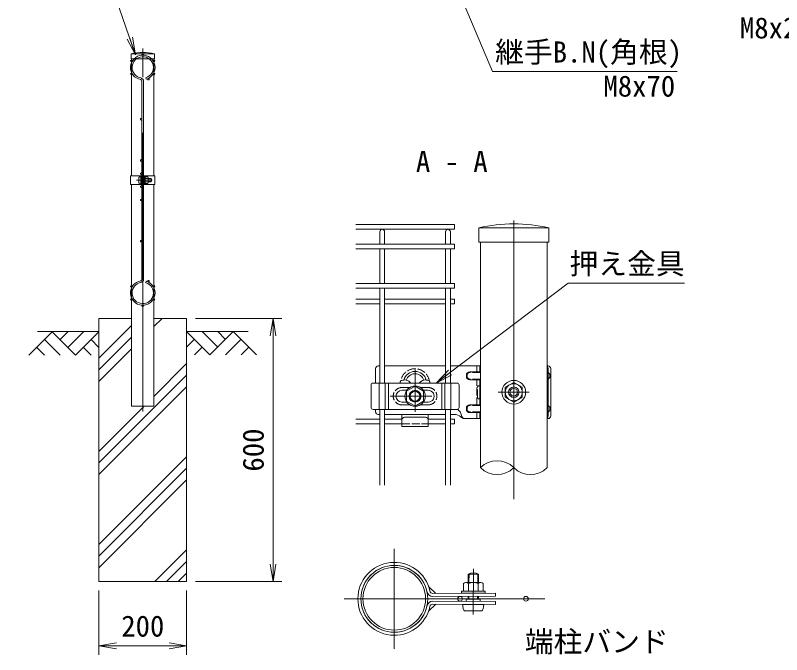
# Model space of a CAD drawing. Units: millimetres, scale not verified. Extents: x -4200 to 4200, y -2970 to 2970.
# Drawn here: x -594 to 1153, y -673 to 785 of the extents above; entities that cross this region are included whole.
import ezdxf
from ezdxf.enums import TextEntityAlignment as Align

# ---------------------------------------------------------------- set-up
doc = ezdxf.new("R2010")
doc.units = ezdxf.units.MM
doc.header["$LTSCALE"] = 20
doc.linetypes.add('DASHED', pattern=[7.5, 6, -1.5])
doc.linetypes.add('USER1', pattern=[50.8, 31.75, -6.35, 6.35, -6.35])
for name, color, linetype, lineweight in [('0-0_D-TTL-TXT', 7, 'Continuous', 18), ('0-1_D-STR1', 1, 'Continuous', 18), ('0-2_D-BMK', 2, 'USER1', 13), ('0-3_D-STR-DIM', 7, 'Continuous', 9), ('0-4_D-STR2', 7, 'Continuous', 9), ('0-5_D-BGD', 7, 'Continuous', 9), ('0-6_D-STR4', 7, 'Continuous', 9), ('0-7_D-DCR-HCH', 7, 'Continuous', 9), ('0-8_D-STR3', 3, 'Continuous', 13), ('0-9_D-STR-TXT', 7, 'Continuous', 9), ('0-C_0', 7, 'Continuous', 9)]:
    doc.layers.add(name, color=color, linetype=linetype, lineweight=lineweight)
doc.styles.add('ＭＳ ゴシック', font='')
doc.styles.get('ＭＳ ゴシック').set_extended_font_data('MS Gothic')

# ---------------------------------------------------------------- blocks, each defined once
blk = doc.blocks.new('U31')
at = {"layer": '0-2_D-BMK'}
for p, q in [((-1500, -295.8), (-1500, 426)), ((0, 240), (0, -240)), ((236.5, 0), (-236.5, 0)), ((-1880, -60), (-1120, -60))]:
    blk.add_line(p, q, dxfattribs=at)
at = {"layer": '0-8_D-STR3'}
for p, q in [((-2100, 360), (-2100, 140)), ((-2060, 400), (-2036, 400)), ((-1964, 400), (-1036, 400)), ((-964, 400), (-508, 400)), ((-517.5, 400), (-517.5, 310)), ((508, 400), (522.4, 400)), ((522.4, -360), (522.4, 360)), ((561.1, -360), (561.1, 360)), ((-720, 260), (-720, 240)), ((-508, 310), (-670.1, 310)), ((510.5, 260), (510.5, 240)), ((-861, 140), (-2139, 140)), ((-2045.5, 140), (-2045.5, -260)), ((-1954, 140), (-1954, -260)), ((-1905, 140), (-1905, -260)), ((-1726, 140), (-1726, 160)), ((-1274, 140), (-1274, 160)), ((-1095, 140), (-1095, -260)), ((-1046, 140), (-1046, -260)), ((-954.5, 140), (-954.5, -260)), ((-508, 190), (-670.1, 190)), ((-517.5, -190), (-517.5, 190)), ((0, 150), (-130, 74.9)), ((0, 150), (130, 74.9)), ((-2169, 110), (-2169, -230)), ((-1626.2, 30), (-1700, 30)), ((-1300, 30), (-1373.8, 30)), ((-831, 110), (-831, -230)), ((-517.5, 100), (-508, 100)), ((-510.1, -80), (-510.1, 80)), ((-130, -74.9), (-130, 74.9)), ((130, -74.9), (130, 74.9)), ((-517.5, -100), (-508, -100)), ((0, -150), (-130, -74.9)), ((0, -150), (130, -74.9)), ((-1626.2, -150), (-1700, -150)), ((-1300, -150), (-1373.8, -150)), ((-508, -190), (-670.1, -190)), ((-2139, -260), (-861, -260)), ((-2100, -260), (-2100, -297.3)), ((-2036, -337.3), (-2060, -337.3)), ((-1710, -337.3), (-1964, -337.3)), ((-1700, -340), (-1300, -340)), ((-1700, -416.4), (-1700, -347.3)), ((-1300, -416.4), (-1300, -347.3)), ((-1290, -337.3), (-1036, -337.3)), ((-964, -337.3), (-900, -337.3)), ((-720, -260), (-720, -240)), ((-508, -310), (-670.1, -310)), ((-517.5, -400), (-517.5, -310)), ((510.5, -260), (510.5, -240)), ((-1700, -520), (-1700, -416.4)), ((-1660, -380), (-1340, -380)), ((-1300, -416.4), (-1300, -520)), ((-752.3, -400), (-508, -400)), ((508, -400), (522.4, -400)), ((-1700, -520), (-1300, -520))]:
    blk.add_line(p, q, dxfattribs=at)
at = {"layer": '0-8_D-STR3', "linetype": 'DASHED'}
for p, q in [((-563.5, 400), (-563.5, 300)), ((-710, 260), (-710, 240)), ((-508, 300), (-670.1, 300)), ((509.5, 300), (508, 300)), ((549.5, 240), (549.5, 260)), ((-508, 200), (-670.1, 200)), ((-563.5, -200), (-563.5, 200)), ((509.5, 200), (508, 200)), ((-1582, 71.5), (-1700, 71.5)), ((-1300, 71.5), (-1418, 71.5)), ((-549.5, -80), (-549.5, 80)), ((-529.5, 100), (-517.5, 100)), ((521.8, -80), (521.8, 80)), ((-529.5, -100), (-517.5, -100)), ((-1582, -191.5), (-1700, -191.5)), ((-1300, -191.5), (-1418, -191.5)), ((-508, -200), (-670.1, -200)), ((509.5, -200), (508, -200)), ((-710, -260), (-710, -240)), ((-508, -300), (-670.1, -300)), ((-563.5, -400), (-563.5, -300)), ((509.5, -300), (508, -300)), ((549.5, -240), (549.5, -260)), ((-1700, -480), (-1300, -480))]:
    blk.add_line(p, q, dxfattribs=at)
at = {"layer": '0-8_D-STR3'}
blk.add_lwpolyline([(-1370, -135.1), (-1500, -210.1), (-1630, -135.1), (-1630, 15.1), (-1500, 90.1), (-1370, 15.1)], close=True, dxfattribs=at)
for centre, radius in [((0, 0), 180), ((0, 0), 130), ((-1500, -60), 155), ((-1500, -60), 90), ((-1500, -60), 80), ((-1500, -60), 74), ((0, 0), 80), ((0, 0), 58.4)]:
    blk.add_circle(centre, radius, dxfattribs=at)
for centre, radius, start, end in [((-2060, 360), 40, 90, 180), ((482.4, 360), 40, 0, 50.24468), ((521.1, 360), 40, 0, 88.20323), ((-1500, 140), 176, 90, 164.83919), ((-1500, 140), 140, 90, 161.88318), ((-1500, 140), 176, 15.16081, 90), ((-1500, 140), 140, 18.11682, 90), ((-670, 260), 50, 90.13848, 180), ((-670, 240), 50, 180, 269.92922), ((460.5, 260), 50, 0, 18.35615), ((460.5, 240), 50, 341.64385, 0), ((-2139, 110), 30, 90, 180), ((-1735.1, 177.8), 20, 297.00649, 344.38101), ((-1659.5, 66.5), 120, 94.96654, 117.99904), ((-1659.5, 66.5), 120, 77.27818, 94.96654), ((-1659.5, 66.5), 120, 37.78277, 77.27818), ((-1340.5, 66.5), 120, 102.72182, 142.21723), ((-1340.5, 66.5), 120, 85.03346, 102.72182), ((-1340.5, 66.5), 120, 62.00096, 85.03346), ((-1264.9, 177.8), 20, 195.61899, 242.99351), ((-861, 110), 30, 0, 90), ((-1700, -60), 90, 90, 180), ((-1670, -32), 70, 54.69388, 62.36991), ((-1670, -32), 70, 54.69388, 62.36991), ((-1330, -32), 70, 117.63009, 125.30612), ((-1330, -32), 70, 117.63009, 125.30612), ((-1300, -60), 90, 269.99997, 90), ((-490.1, 80), 20, 153.31375, 180), ((-1700, -60), 90, 180, 270), ((-490.1, -80), 20, 180, 206.68625), ((-2139, -230), 30, 180, 270), ((-861, -230), 30, 270, 360), ((-670, -240), 50, 90.07078, 180), ((460.5, -240), 50, 0, 18.35615), ((-2060, -297.3), 40, 180, 270), ((-1710, -347.3), 10, 0, 90), ((-1290, -347.3), 10, 90, 180), ((-900.1, -477.3), 140, 47.19871, 89.95462), ((-934.3, -375), 140, 9.51023, 55.63601), ((-670, -260), 50, 180, 269.86152), ((460.5, -260), 50, 341.64385, 0), ((-1660, -420), 40, 90, 180), ((-1340, -420), 40, 0, 90), ((-737, -301.2), 100, 227.19871, 261.22936), ((-737, -342), 60, 189.51019, 255.27781), ((482.4, -360), 40, 309.75532, 0), ((521.1, -360), 40, 271.79677, 0)]:
    blk.add_arc(centre, radius, start, end, dxfattribs=at)
at = {"layer": '0-8_D-STR3', "linetype": 'DASHED'}
for centre, radius, start, end in [((-1500, 140), 218.2, 90, 171.45333), ((-1500, 140), 218.2, 8.54667, 90), ((-670, 260), 40, 90.15483, 180), ((-670, 240), 40, 180, 269.92087), ((509.5, 260), 40, 0, 90), ((509.5, 240), 40, 270, 0), ((-1700, -60), 131.5, 90, 270), ((-1300, -60), 131.5, 270, 90), ((-529.5, 80), 20, 90, 180), ((501.8, 80), 20, 0, 71.99643), ((-529.5, -80), 20, 180, 270), ((501.8, -80), 20, 288.00357, 0), ((-670, -240), 40, 90.07913, 180), ((509.5, -240), 40, 0, 90), ((-670, -260), 40, 180, 269.84517), ((509.5, -260), 40, 270, 0)]:
    blk.add_arc(centre, radius, start, end, dxfattribs=at)
blk = doc.blocks.new('_Open')
at = {"layer": '0-C_0'}
blk.add_line((-20, 3.33), (0, 0), dxfattribs=at)
blk.add_lwpolyline([(-20, -3.33), (0, 0), (-20, 0)], dxfattribs=at)

msp = doc.modelspace()

# ---------------------------------------------------------------- linework, layer by layer
at = {"layer": '0-1_D-STR1'}
for p, q in [((-276.87, 696.98), (-330.07, 696.98)), ((-330.07, 696.98), (-330.07, 685.98)), ((-276.87, 685.98), (-330.07, 685.98)), ((-328.87, 685.98), (-328.87, 418.98)), ((-278.07, 418.98), (-278.07, 685.98)), ((-276.87, 685.98), (-276.87, 696.98)), ((-328.87, 398.98), (-328.87, -106.02)), ((-278.07, -106.02), (-278.07, 398.98)), ((462.59, 300.55), (622.19, 300.55)), ((462.59, 267.55), (462.59, 300.55)), ((622.19, 300.55), (622.19, 267.55)), ((462.59, 267.55), (622.19, 267.55)), ((466.19, -246.35), (466.19, 267.55)), ((618.59, 267.55), (618.59, -246.35)), ((-328.87, -106.02), (-278.07, -106.02))]:
    msp.add_line(p, q, dxfattribs=at)
for radius in [76.2, 71.4]:
    msp.add_circle((270.01, -545.33), radius, dxfattribs=at)
for centre, radius in [((-303.47, 580.55), 119.43), ((542.39, -48.73), 358.28)]:
    msp.add_arc(centre, radius, 77.13052, 102.86948, dxfattribs=at)
at = {"layer": '0-2_D-BMK'}
for p, q in [((-303.47, -118.02), (-303.47, 708.98)), ((-317.89, 408.98), (-282.15, 408.98)), ((542.39, -318.03), (542.39, 336.55)), ((270.01, -431.03), (270.01, -659.63)), ((449.9, -581.12), (450.41, -476.65)), ((612.91, -545.33), (155.71, -545.33))]:
    msp.add_line(p, q, dxfattribs=at)
at = {"layer": '0-3_D-STR-DIM'}
for p, q in [((-183.47, 93.98), (13.51, 93.98)), ((-6.49, -466.02), (-6.49, 53.98)), ((-183.47, -506.02), (13.51, -506.02)), ((-403.47, -526.02), (-403.47, -672.66)), ((-203.47, -526.02), (-203.47, -672.66)), ((-363.47, -652.66), (-243.47, -652.66))]:
    msp.add_line(p, q, dxfattribs=at)
for centre, start, end in [((504.29, -284.69), 45.18146, 134.81854), ((504.29, -208), 225.18146, 314.81854), ((580.49, -208), 225.18146, 314.81854)]:
    msp.add_arc(centre, 54.05, start, end, dxfattribs=at)
at = {"layer": '0-4_D-STR2'}
for p, q in [((-305.27, 408.98), (-305.27, 634.84)), ((-301.67, 408.98), (-301.67, 634.84)), ((-296.5, 642.6), (-295.47, 639.15)), ((-305.27, 408.98), (-305.27, 183.11)), ((-301.67, 408.98), (-301.67, 183.11)), ((182.39, 307.75), (407.39, 307.75)), ((407.39, 307.75), (407.39, 296.95)), ((182.39, 296.95), (407.39, 296.95)), ((236.99, 263.05), (236.99, 291.55)), ((247.79, 263.05), (247.79, 291.55)), ((386.99, 263.05), (386.99, 291.55)), ((397.79, 263.05), (397.79, 291.55)), ((182.39, 263.05), (407.39, 263.05)), ((407.39, 263.05), (407.39, 252.25)), ((182.39, 252.25), (407.39, 252.25)), ((236.99, 173.65), (236.99, 252.25)), ((247.79, 173.65), (247.79, 252.25)), ((386.99, 173.65), (386.99, 252.25)), ((397.79, 173.65), (397.79, 252.25)), ((-296.5, 175.36), (-295.47, 178.81)), ((182.39, 173.65), (407.39, 173.65)), ((182.39, 162.85), (407.39, 162.85)), ((236.99, -53.45), (236.99, 162.85)), ((247.79, -53.45), (247.79, 162.85)), ((386.99, -53.45), (386.99, 162.85)), ((397.79, -53.45), (397.79, 162.85)), ((407.39, 173.65), (407.39, 162.85)), ((182.39, 138.08), (236.99, 138.08)), ((182.39, 127.28), (236.99, 127.28)), ((247.79, 138.08), (386.99, 138.08)), ((247.79, 127.28), (386.99, 127.28)), ((397.79, 138.08), (407.39, 138.08)), ((397.79, 127.28), (407.39, 127.28)), ((407.39, 138.08), (407.39, 127.28)), ((236.99, -285.95), (236.99, -113.45)), ((247.79, -285.95), (247.79, -113.45)), ((386.99, -285.95), (386.99, -113.45)), ((397.79, -285.95), (397.79, -113.45)), ((236.99, -135.65), (182.39, -135.65)), ((287.39, -135.65), (247.79, -135.65)), ((386.99, -135.65), (347.39, -135.65)), ((407.39, -135.65), (397.79, -135.65)), ((407.39, -135.65), (407.39, -146.45)), ((236.99, -146.45), (182.39, -146.45)), ((287.39, -146.45), (247.79, -146.45)), ((386.99, -146.45), (347.39, -146.45)), ((407.39, -146.45), (397.79, -146.45))]:
    msp.add_line(p, q, dxfattribs=at)
for centre, radius in [((-329.28, 680.88), 1.8), ((-303.47, 695.78), 1.8), ((-277.66, 680.88), 1.8), ((-329.28, 651.08), 1.8), ((-277.66, 651.08), 1.8), ((-290.35, 639.22), 1.8), ((-307.07, 547.98), 1.8), ((-307.07, 453.98), 1.8), ((-307.07, 423.98), 1.8), ((-307.07, 393.98), 1.8), ((-307.07, 363.98), 1.8), ((-307.07, 269.98), 1.8), ((-290.35, 178.74), 1.8), ((-329.28, 166.88), 1.8), ((-277.66, 166.88), 1.8), ((-329.28, 137.08), 1.8), ((-303.47, 122.18), 1.8), ((-277.66, 137.08), 1.8), ((420.01, -545.33), 5.4), ((570.01, -545.33), 5.4)]:
    msp.add_circle(centre, radius, dxfattribs=at)
for centre, radius, start, end in [((-303.47, 665.98), 28, 286.60421, 260.16066), ((-303.47, 665.98), 24.4, 286.60421, 260.16066), ((-308.87, 634.84), 3.6, 0, 80.16066), ((-308.87, 634.84), 7.2, 0, 80.16066), ((242.39, 291.55), 5.4, 0, 180), ((392.39, 291.55), 5.4, 0, 180), ((-303.47, 151.98), 28, 99.83934, 73.39579), ((-303.47, 151.98), 24.4, 99.83934, 73.39579), ((-308.87, 183.11), 3.6, 279.83934, 0), ((-308.87, 183.11), 7.2, 279.83934, 0)]:
    msp.add_arc(centre, radius, start, end, dxfattribs=at)
at = {"layer": '0-5_D-BGD'}
for p, q in [((-543.47, 63.98), (-403.47, 63.98)), ((-63.47, 63.98), (-203.47, 63.98))]:
    msp.add_line(p, q, dxfattribs=at)
at = {"layer": '0-6_D-STR4'}
for p, q in [((-328.87, 93.98), (-403.47, 93.98)), ((-403.47, 93.98), (-403.47, -506.02)), ((-203.47, 93.98), (-278.07, 93.98)), ((-203.47, 93.98), (-203.47, -506.02)), ((-203.47, -506.02), (-403.47, -506.02))]:
    msp.add_line(p, q, dxfattribs=at)
at = {"layer": '0-7_D-DCR-HCH'}
for p, q in [((-278.07, 75.29), (-259.38, 93.98)), ((-403.47, 2.93), (-328.87, 77.53)), ((-509.87, 63.24), (-563.08, 10.03)), ((-509.87, 63.24), (-456.66, 10.03)), ((-492.13, 45.5), (-474.39, 63.24)), ((-474.39, 27.77), (-438.92, 63.24)), ((-456.66, 10.03), (-403.44, 63.24)), ((-150.26, 10.77), (-203.47, 63.98)), ((-132.52, 28.51), (-168, 63.98)), ((-97.05, 63.98), (-150.26, 10.77)), ((-114.69, 46.15), (-132.52, 63.98)), ((-97.05, 63.98), (-43.84, 10.77)), ((-527.61, 45.5), (-491.97, 10.03)), ((-421.18, 45.5), (-403.44, 27.85)), ((-403.47, -23.59), (-328.87, 51.01)), ((-185.73, 46.24), (-203.47, 28.59)), ((-79.31, 46.24), (-114.95, 10.77)), ((-545.34, 27.77), (-527.52, 10.03)), ((-438.92, 27.77), (-421.1, 10.03)), ((-403.47, -50.11), (-328.87, 24.49)), ((-168, 28.51), (-185.82, 10.77)), ((-61.57, 28.51), (-79.39, 10.77)), ((-278.07, -83.81), (-203.47, -9.21)), ((-403.47, -235.72), (-203.47, -35.72)), ((-403.47, -262.24), (-203.47, -62.24)), ((-403.47, -209.21), (-300.29, -106.02)), ((-403.47, -421.34), (-203.47, -221.34)), ((-403.47, -447.86), (-203.47, -247.86)), ((-403.47, -474.37), (-203.47, -274.37)), ((-276.02, -506.02), (-203.47, -433.47)), ((-249.5, -506.02), (-203.47, -459.99)), ((-222.99, -506.02), (-203.47, -486.5))]:
    msp.add_line(p, q, dxfattribs=at)
at = {"layer": '0-8_D-STR3'}
for p, q in [((-331.17, 418.98), (-305.27, 418.98)), ((-331.17, 418.98), (-331.17, 398.98)), ((-312.37, 415.48), (-312.37, 402.48)), ((-307.57, 398.98), (-307.57, 418.98)), ((-307.57, 416.98), (-307.57, 400.98)), ((-305.27, 398.98), (-305.27, 418.98)), ((-305.27, 412.98), (-301.67, 412.98)), ((-305.27, 412.3), (-301.67, 412.3)), ((-305.27, 405.66), (-301.67, 405.66)), ((-305.27, 404.98), (-301.67, 404.98)), ((-301.67, 398.98), (-301.67, 418.98)), ((-301.67, 418.98), (-275.77, 418.98)), ((-299.37, 398.98), (-299.37, 418.98)), ((-299.37, 417.98), (-299.37, 399.98)), ((-297.77, 417.98), (-299.37, 417.98)), ((-297.77, 416.48), (-297.77, 401.48)), ((-297.77, 416.48), (-291.97, 416.48)), ((-297.77, 412.73), (-291.97, 412.73)), ((-297.77, 405.23), (-291.97, 405.23)), ((-291.27, 414.76), (-291.27, 403.21)), ((-291.27, 412.98), (-284.57, 412.98)), ((-291.27, 412.3), (-284.25, 412.3)), ((-291.27, 405.66), (-284.25, 405.66)), ((-291.27, 404.98), (-284.57, 404.98)), ((-284.57, 412.98), (-284.57, 404.98)), ((-275.77, 418.98), (-275.77, 398.98)), ((-331.17, 398.98), (-305.27, 398.98)), ((-301.67, 398.98), (-275.77, 398.98)), ((-297.77, 401.48), (-291.97, 401.48)), ((438.27, -508.28), (438.35, -489.02)), ((438.35, -489.02), (462.35, -489.14)), ((440.3, -508.28), (440.38, -488.06)), ((460.24, -508.28), (460.32, -488.16)), ((462.28, -508.28), (462.35, -489.14)), ((348.23, -517.27), (364.87, -532.99)), ((427.64, -527.78), (427.64, -510.38)), ((432.8, -508.28), (467.44, -508.28)), ((438.89, -527.78), (438.89, -510.38)), ((461.39, -527.78), (461.39, -510.38)), ((472.64, -527.78), (472.64, -510.38)), ((357.97, -533.03), (500.98, -532.34)), ((358.01, -539.93), (501.01, -539.24)), ((423.14, -527.78), (423.14, -532.58)), ((423.14, -532.58), (477.14, -532.58)), ((427.64, -527.78), (472.64, -527.78)), ((438.07, -546.02), (438.1, -539.54)), ((440.1, -546.03), (440.13, -539.53)), ((460.04, -546.13), (460.07, -539.43)), ((462.07, -546.14), (462.1, -539.42)), ((501.01, -532.34), (501.01, -539.24)), ((348.23, -573.39), (364.87, -557.67)), ((357.97, -557.63), (500.98, -558.32)), ((358.01, -550.73), (501.01, -551.43)), ((426.01, -557.96), (474.01, -558.19)), ((434.12, -546), (434.09, -551.1)), ((434.12, -546), (466.03, -546.16)), ((466.03, -546.16), (466, -551.26)), ((501.01, -558.33), (501.01, -551.43)), ((430.44, -572.38), (469.44, -572.57))]:
    msp.add_line(p, q, dxfattribs=at)
for points in [[(-297.77, 417.98), (-297.77, 399.98), (-299.37, 399.98)], [(423.14, -527.78), (477.14, -527.78), (477.14, -532.58)]]:
    msp.add_lwpolyline(points, dxfattribs=at)
for centre, radius, start, end in [((-294.12, 414.6), 2.85, 318.83491, 41.16509), ((-301.67, 408.98), 10.39, 338.85295, 21.14705), ((-294.12, 403.35), 2.85, 318.86505, 41.13495), ((-292.07, 408.98), 8.5, 331.92751, 28.07249), ((270.01, -545.33), 83.1, 12.31982, 347.68018), ((270.01, -545.33), 76.2, 12.31982, 347.68018), ((450.24, -511.58), 25.5, 61.65072, 117.79569), ((433.26, -516.82), 8.55, 48.83491, 131.16509), ((450.14, -539.47), 31.18, 68.85295, 111.14705), ((467.01, -516.82), 8.55, 48.86505, 131.13495), ((357.94, -526.13), 13.8, 192.31982, 270.27679), ((357.94, -526.13), 6.9, 192.31982, 270.27679), ((357.94, -564.53), 13.8, 89.72321, 167.68018), ((357.94, -564.53), 6.9, 89.72321, 167.68018)]:
    msp.add_arc(centre, radius, start, end, dxfattribs=at)
for centre, major_axis, start_param, end_param in [((-307.57, 415.48), (4.8, 0), 1.5707963, 3.1415927), ((-307.57, 402.48), (4.8, 0), 3.1415927, 4.712389), ((430.51, -557.98), (0.07, 14.4), 1.5707963, 3.1415927), ((469.51, -558.17), (0.07, 14.4), 3.1415927, 4.712389)]:
    msp.add_ellipse(centre, major_axis=major_axis, ratio=0.3125, start_param=start_param, end_param=end_param, dxfattribs=at)
at = {"layer": '0-9_D-STR-TXT'}
for points in [[(914.83, 656.75), (493.77, 656.75), (270.79, 1185.91)], [(-912.13, 862.1), (-377.45, 862.1), (-320.73, 696.56)], [(932.03, 174.2), (666.36, 174.2), (367.14, -52.24)]]:
    msp.add_lwpolyline(points, dxfattribs=at)

# ---------------------------------------------------------------- block references
at = {"layer": '0-3_D-STR-DIM', "xscale": 2, "yscale": 2}
for p, rotation in [((-6.49, 93.98), 90), ((-6.49, -506.02), 270), ((-403.47, -652.66), 180)]:
    msp.add_blockref('_Open', p, dxfattribs=dict(at, rotation=rotation))
at = {"layer": '0-3_D-STR-DIM'}
for name, p, xscale, yscale in [('U31', (542.39, -74.45), 0.15, 0.15), ('_Open', (-203.47, -652.66), 2, 2)]:
    msp.add_blockref(name, p, dxfattribs=dict(at, xscale=xscale, yscale=yscale))
at = {"layer": '0-9_D-STR-TXT', "xscale": 2, "yscale": 2}
for p, rotation in [((-320.08, 694.67), 288.91219), ((365.55, -53.45), 217.1177)]:
    msp.add_blockref('_Open', p, dxfattribs=dict(at, rotation=rotation))

# ---------------------------------------------------------------- texts
at = {"layer": '0-0_D-TTL-TXT', "style": 'ＭＳ ゴシック'}
msp.add_text('A - A', height=48.09, dxfattribs=at).set_placement((319.27, 413.18), align=Align.BOTTOM_LEFT)
at = {"layer": '0-3_D-STR-DIM', "style": 'ＭＳ ゴシック'}
msp.add_text('600', height=48.09, rotation=90, dxfattribs=at).set_placement((-13.24, -255.27), align=Align.BOTTOM_LEFT)
msp.add_text('200', height=48.09, dxfattribs=at).set_placement((-352.47, -645.91), align=Align.BOTTOM_LEFT)
at = {"layer": '0-9_D-STR-TXT', "style": 'ＭＳ ゴシック'}
for s, p in [('M8x24', (1058.07, 717.67)), ('継手B.N(角根)', (499.95, 662.77)), ('M8x70', (746.84, 585.03)), ('押え金具', (669.58, 180.21)), ('端柱バンド', (567.65, -681.41))]:
    msp.add_text(s, height=48.09, dxfattribs=at).set_placement(p, align=Align.BOTTOM_LEFT)

doc.saveas('drawing.dxf')
